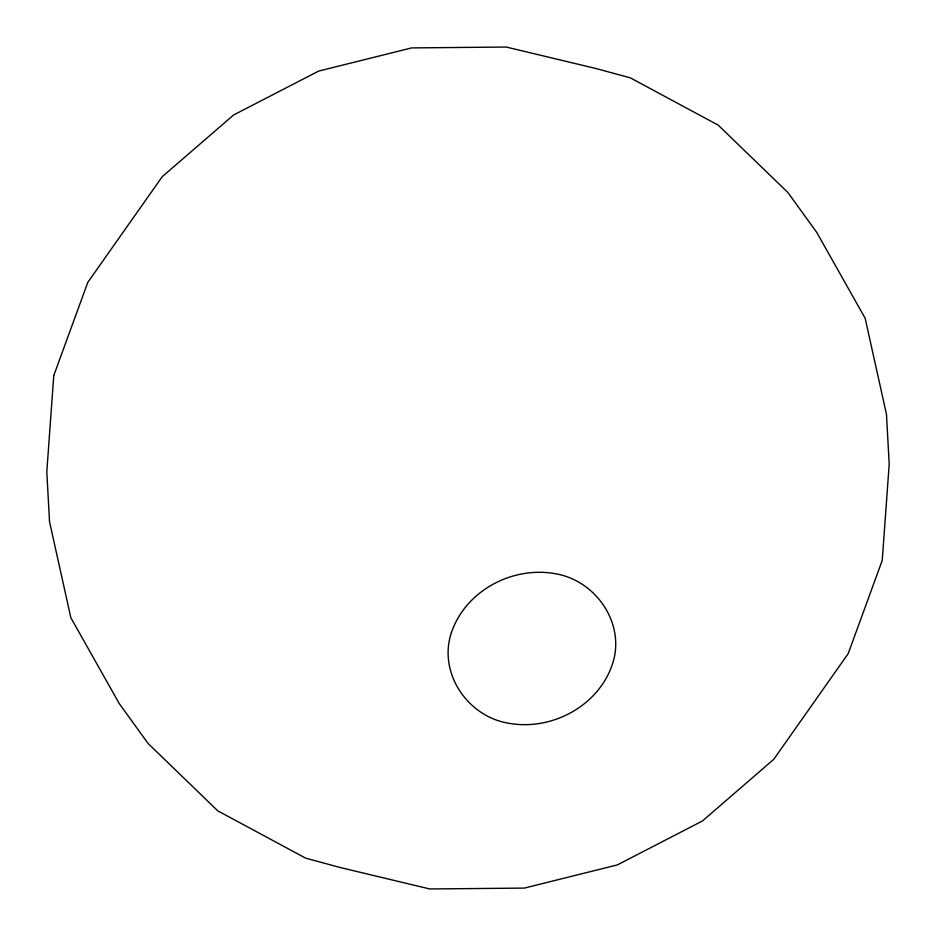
<?xml version="1.0" encoding="UTF-8"?>
<svg xmlns="http://www.w3.org/2000/svg" width="936" height="936" viewBox="0 0 936 936"><rect width="100%" height="100%" fill="white"/><g stroke="black" fill="none" stroke-linecap="round" stroke-linejoin="round"><path stroke-width="1.4" d="M53.761 375.593L46.8 471.873L49.526 521.68L70.832 617.702L119.211 703.509L148.087 743.465L217.772 810.857L305.662 858.148L340.037 867.473L429.8 888.966L524.406 888.088L617.397 864.899L702.445 820.977L773.756 759.318L848.192 653.656L882.238 560.407L889.2 464.127L886.474 414.32L865.168 318.298L816.789 232.491L787.913 192.535L718.228 125.143L630.337 77.852L595.963 68.527L506.2 47.034L411.594 47.912L318.603 71.101L233.555 115.023L162.244 176.682L87.808 282.344L53.761 375.593M451.374 632.724C437.954 672.867 467.544 716.508 508.447 723.189C551.351 731.18 598.408 706.224 612.425 664.186C625.938 623.973 596.162 580.519 555.364 573.721C512.425 565.906 465.543 590.71 451.374 632.724"/></g></svg>
